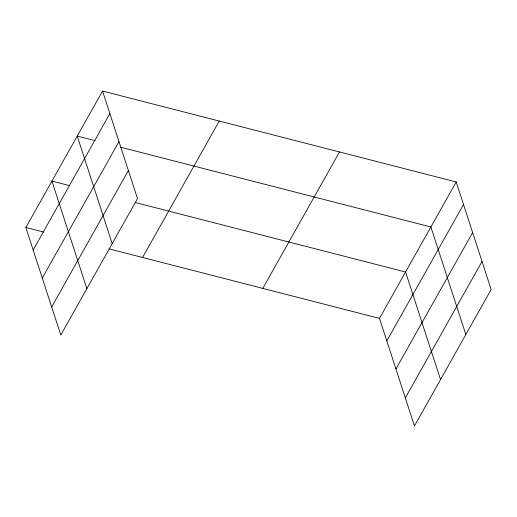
<?xml version="1.0" encoding="UTF-8"?>
<svg xmlns="http://www.w3.org/2000/svg" width="517" height="517" viewBox="0 0 517 517"><rect width="100%" height="100%" fill="white"/><g stroke="black" fill="none" stroke-linecap="round" stroke-linejoin="round"><path stroke-width="0.78" d="M102.553 91.044L137.503 198.606L60.799 335.042L25.85 227.48L102.553 91.044L456.201 181.958L491.15 289.52L414.447 425.956L379.497 318.394L456.201 181.958M33.172 250.015L109.875 113.578M42.291 278.075L118.994 141.639M51.681 306.982L128.384 170.545M142.556 257.485L219.26 121.043M262.791 288.396L339.495 151.959M386.819 340.936L463.523 204.493M395.938 368.989L472.641 232.553M405.328 397.903L482.031 261.46M95.134 140.669L77.24 136.068L112.189 243.63M120.81 147.267L430.887 226.982L465.836 334.544M69.821 185.693L51.926 181.092L86.875 288.654M135.176 202.49L405.58 272.007L440.523 379.568M25.85 227.48L43.745 232.081M109.1 248.884L379.497 318.394"/></g></svg>
